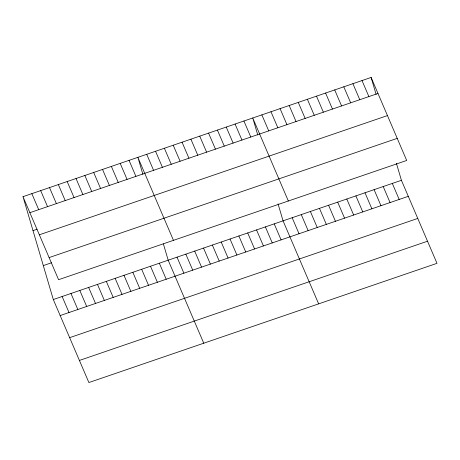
<?xml version="1.0" encoding="UTF-8"?>
<svg xmlns="http://www.w3.org/2000/svg" width="460" height="460" viewBox="0 0 460 460"><rect width="100%" height="100%" fill="white"/><g stroke="black" fill="none" stroke-linecap="round" stroke-linejoin="round"><path stroke-width="0.69" d="M23 196.673L371.116 77.452L406.697 160.465L58.581 279.691L23 196.673L53.302 299.535L88.883 382.547L437 263.327L401.419 180.308L396.422 163.34M29.865 212.692L377.982 93.472M32.999 230.621L37.076 229.224M39.341 234.801L387.458 115.581M49.105 257.583L397.221 138.356M43.303 265.592L51.457 262.798M53.302 299.535L401.419 180.308M60.168 315.554L408.284 196.328M69.644 337.663L417.76 218.437M79.407 360.439L427.524 241.218M362.014 80.569L368.88 96.588M352.912 83.685L359.777 99.705M392.317 183.431L399.182 199.45M343.804 86.802L350.669 102.821M383.209 186.547L390.074 202.567M334.702 89.924L341.567 105.944M374.106 189.664L380.972 205.683M325.594 93.041L332.459 109.06M364.998 192.78L371.87 208.8M316.491 96.157L323.357 112.177M355.896 195.902L362.762 211.922M307.384 99.279L314.255 115.299M346.794 199.019L353.659 215.038M298.281 102.396L305.147 118.415M337.686 202.136L344.551 218.155M289.179 105.512L296.044 121.532M328.584 205.258L335.449 221.277M280.071 108.629L286.936 124.648M319.476 208.374L326.341 224.394M270.969 111.751L277.834 127.771M310.373 211.491L317.239 227.51M261.861 114.868L268.726 130.887M301.271 214.613L308.137 230.627M288.339 201.003L252.758 117.984L257.755 134.958M292.163 217.73L299.029 233.749M243.921 121.014L250.786 137.034M318.642 303.865L283.061 220.846L278.058 203.872M235.083 124.039L241.948 140.059M274.223 223.87L281.089 239.89M226.245 127.063L233.111 143.083M265.385 226.901L272.251 242.92M217.413 130.094L224.279 146.113M256.548 229.925L263.413 245.945M208.575 133.118L215.441 149.138M247.71 232.95L254.575 248.969M199.738 136.143L206.603 152.162M238.872 235.98L245.743 251.999M190.9 139.173L197.765 155.192M230.04 239.005L236.906 255.024M182.062 142.197L188.928 158.217M221.202 242.029L228.068 258.048M173.224 145.222L180.09 161.242M212.365 245.059L219.23 261.079M164.392 148.252L171.258 164.272M203.527 248.084L210.392 264.103M155.555 151.277L162.42 167.296M194.689 251.114L201.555 267.133M146.717 154.301L153.583 170.321M185.851 254.138L192.723 270.158M173.46 240.344L137.879 157.331L142.876 174.3M177.019 257.163L183.885 273.183M129.041 160.356L135.907 176.375M203.763 343.206L168.182 260.193L163.38 243.898M120.204 163.386L127.069 179.406M159.344 263.218L166.209 279.237M111.366 166.411L118.237 182.43M150.506 266.242L157.372 282.262M102.534 169.435L109.399 185.455M141.668 269.272L148.534 285.292M93.696 172.465L100.562 188.485M132.831 272.297L139.696 288.316M84.859 175.49L91.724 191.509M123.999 275.321L130.864 291.341M76.021 178.514L82.886 194.534M115.161 278.352L122.026 294.371M67.183 181.545L74.048 197.564M106.323 281.376L113.189 297.396M58.345 184.569L65.211 200.589M97.485 284.401L104.351 300.42M49.513 187.594L56.379 203.613M88.648 287.431L95.513 303.45M40.675 190.624L47.541 206.643M79.81 290.455L86.675 306.475M31.838 193.648L38.703 209.668M70.972 293.48L77.843 309.499M62.14 296.51L69.006 312.53M371.116 77.452L376.119 94.421"/></g></svg>
